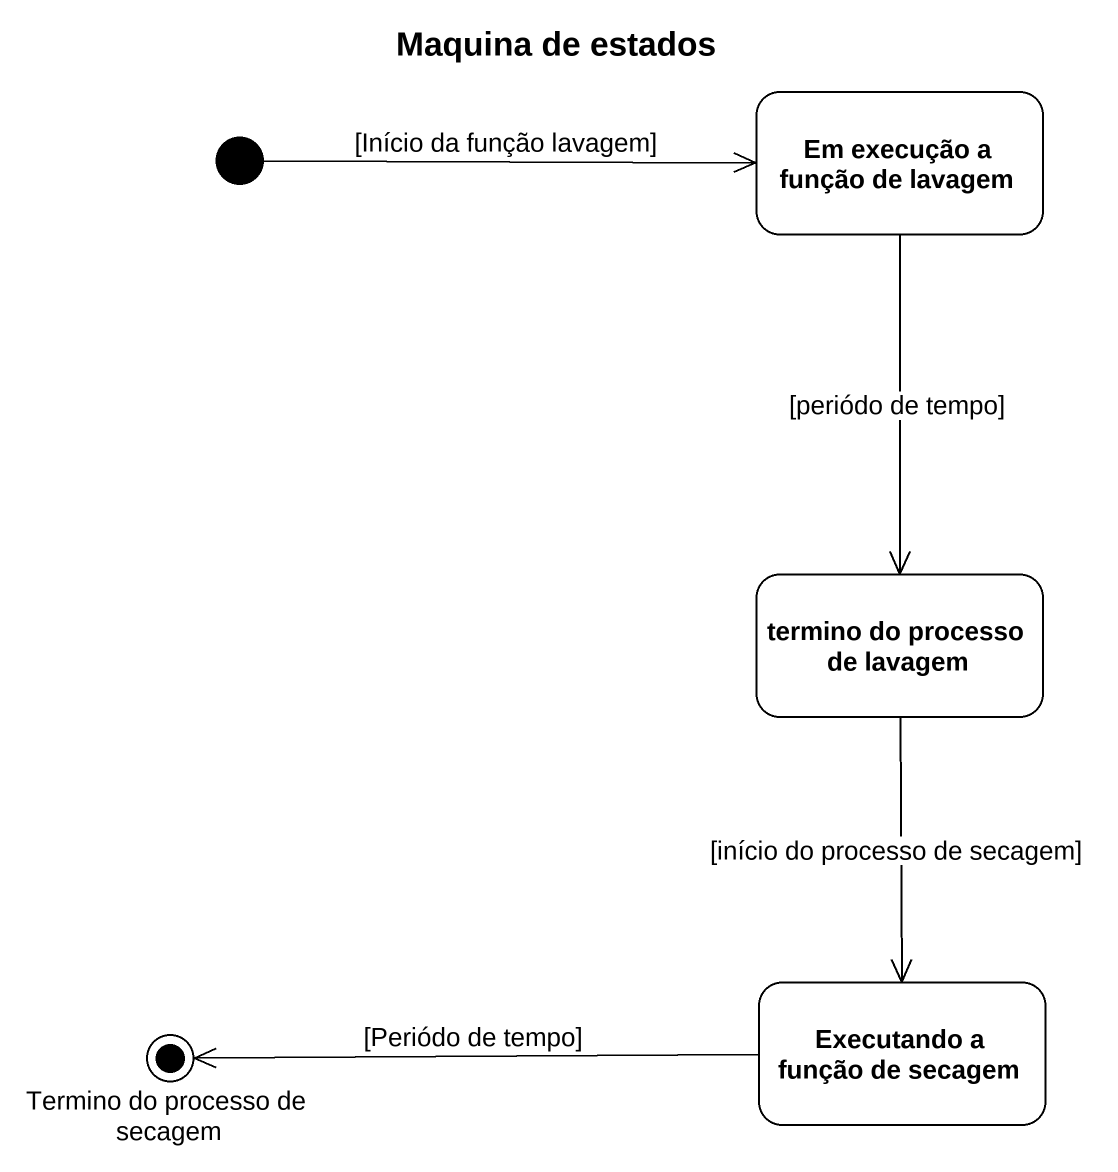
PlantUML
@startuml
title Maquina de estados
hide empty description
state "Em execução a função de lavagem" as Em_execução_a_função_de
state "termino do processo de lavagem" as termino_do_processo_de
state "Termino do processo de secagem" as Termino_do_processo_de <<end>>
state "Executando a função de secagem" as Executando_a_função_de
[*] -right-> Em_execução_a_função_de : [Início da função lavagem]
Em_execução_a_função_de --> termino_do_processo_de : [periódo de tempo]
termino_do_processo_de --> Executando_a_função_de : [início do processo de secagem]
Executando_a_função_de -left-> Termino_do_processo_de : [Periódo de tempo]
@enduml
